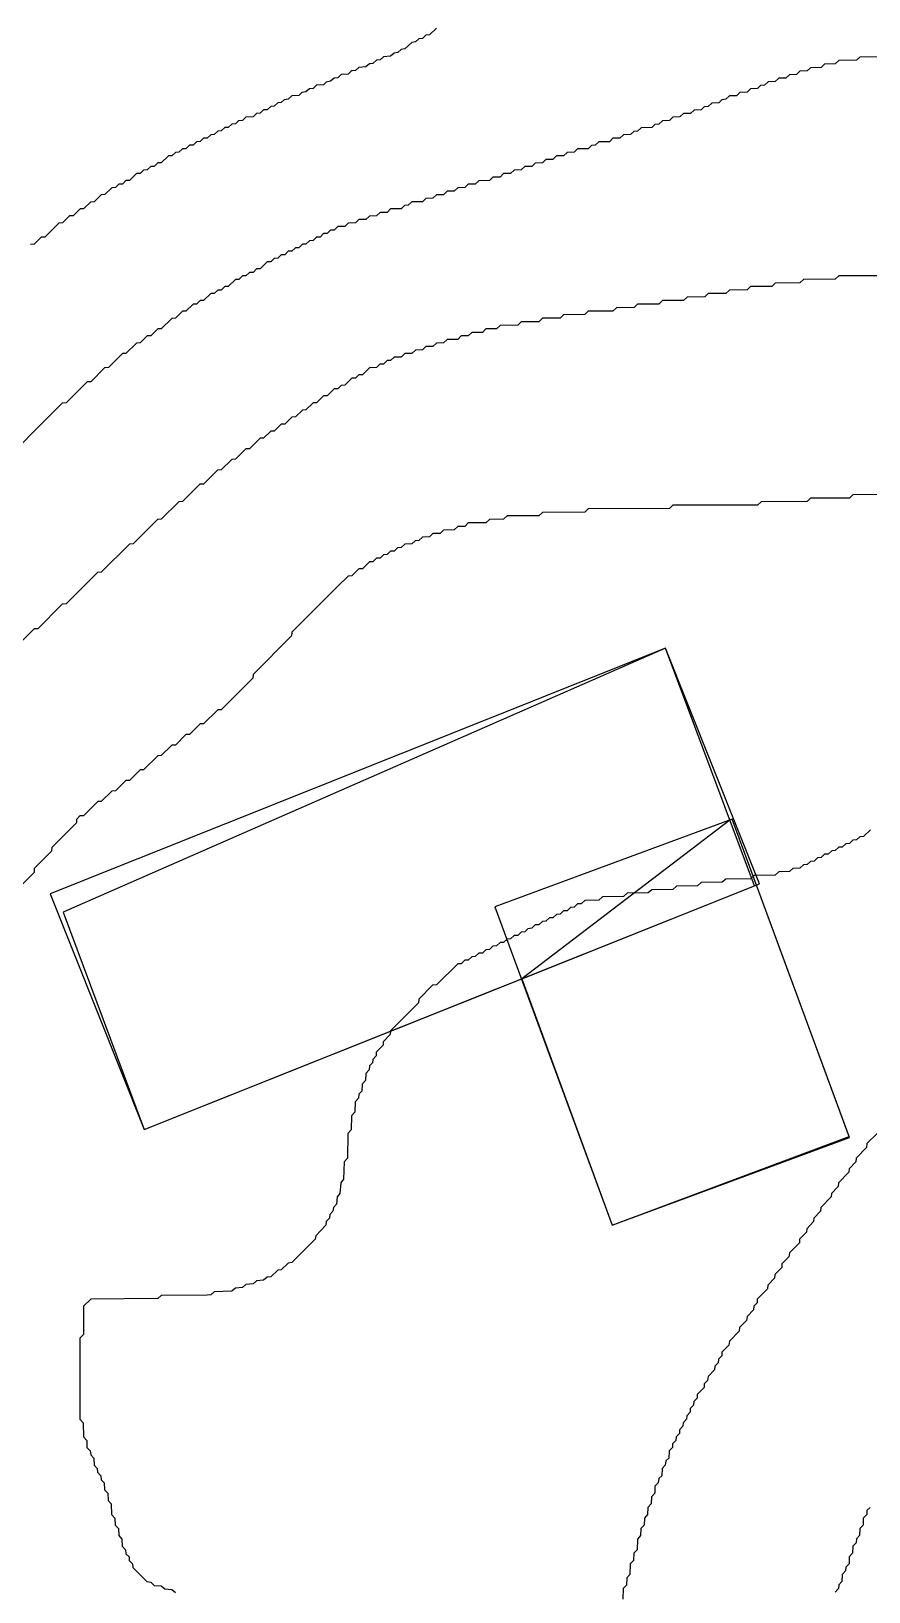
# Model space of a CAD drawing. Header units: millimetres. Extents: x 0 to 600000, y 0 to 540000.
# Drawn here: x 103910 to 163252, y 359148 to 469728 of the extents above; entities that cross this region are included whole.
import ezdxf

# ---------------------------------------------------------------- set-up
doc = ezdxf.new("R2010")
doc.units = ezdxf.units.MM
for name, color, linetype in [('BLDG_BOX_RASTER', 1, 'Continuous'), ('BLDG_FOOTPRINT_RASTER', 12, 'Continuous'), ('CONTOUR_48', 130, 'Continuous'), ('CONTOUR_49', 90, 'Continuous'), ('CONTOUR_50', 90, 'Continuous'), ('CONTOUR_51', 3, 'Continuous'), ('CONTOUR_52', 60, 'Continuous'), ('CONTOUR_53', 50, 'Continuous'), ('CONTOUR_54', 40, 'Continuous')]:
    doc.layers.add(name, color=color, linetype=linetype)

msp = doc.modelspace()

# ---------------------------------------------------------------- linework, layer by layer
at = {"layer": 'BLDG_BOX_RASTER'}
for points in [[(111919, 391907, 51602), (155514, 409314, 52026), (148850, 426004, 51358), (105255, 408597, 51057), (111919, 391907, 51602)], [(161881, 391333, 52935), (153562, 413884, 51846), (136753, 407684, 51884), (145071, 385133, 52563), (161881, 391333, 52935)]]:
    msp.add_polyline3d(points, close=True, dxfattribs=at)
at = {"layer": 'BLDG_FOOTPRINT_RASTER'}
for points in [[(155145, 409167, 52029), (148850, 426004, 51358), (106164, 407298, 51106), (111919, 391907, 51602), (138659, 402584, 52067), (155145, 409167, 52029)], [(138659, 402584, 52067), (145071, 385133, 52563), (161853, 391407, 52931), (153562, 413884, 51846), (153403, 413825, 51847), (138659, 402584, 52067)]]:
    msp.add_polyline3d(points, close=True, dxfattribs=at)
at = {"layer": 'CONTOUR_48'}
msp.add_polyline3d([(132625, 469937, 48000), (132125, 469483, 48000), (131875, 469438, 48000), (131625, 469221, 48000), (131375, 469183, 48000), (131125, 468964, 48000), (130875, 468928, 48000), (130375, 468473, 48000), (130125, 468433, 48000), (129875, 468216, 48000), (129625, 468180, 48000), (129375, 467967, 48000), (128875, 467919, 48000), (128625, 467699, 48000), (128375, 467671, 48000), (128125, 467450, 48000), (127875, 467422, 48000), (127625, 467203, 48000), (127125, 467163, 48000), (126875, 466940, 48000), (126625, 466916, 48000), (126556, 466875, 48000), (126375, 466694, 48000), (125875, 466659, 48000), (125625, 466432, 48000), (125375, 466411, 48000), (125125, 466183, 48000), (124814, 466125, 48000), (124625, 465936, 48000), (124125, 465904, 48000), (123875, 465675, 48000), (123625, 465656, 48000), (123375, 465426, 48000), (123072, 465375, 48000), (122875, 465178, 48000), (122375, 465151, 48000), (122125, 464918, 48000), (121832, 464875, 48000), (121625, 464668, 48000), (121375, 464652, 48000), (121125, 464418, 48000), (120875, 464401, 48000), (120625, 464167, 48000), (120375, 464151, 48000), (120125, 463916, 48000), (119875, 463901, 48000), (119625, 463668, 48000), (119125, 463645, 48000), (118875, 463410, 48000), (118590, 463375, 48000), (118375, 463160, 48000), (118125, 463146, 48000), (117875, 462909, 48000), (117625, 462896, 48000), (117375, 462658, 48000), (117125, 462645, 48000), (116875, 462407, 48000), (116625, 462394, 48000), (116375, 462156, 48000), (116125, 462144, 48000), (115875, 461905, 48000), (115625, 461893, 48000), (115375, 461654, 48000), (115125, 461643, 48000), (114875, 461403, 48000), (114625, 461392, 48000), (114375, 461152, 48000), (114125, 461141, 48000), (113875, 460900, 48000), (113625, 460890, 48000), (113125, 460403, 48000), (112875, 460391, 48000), (112625, 460150, 48000), (112375, 460140, 48000), (112125, 459899, 48000), (111875, 459889, 48000), (111625, 459647, 48000), (111375, 459638, 48000), (110875, 459149, 48000), (110625, 459139, 48000), (110375, 458897, 48000), (110125, 458888, 48000), (109875, 458645, 48000), (109625, 458637, 48000), (109125, 458146, 48000), (108875, 458137, 48000), (108375, 457645, 48000), (108109, 457625, 48000), (107625, 457145, 48000), (107375, 457136, 48000), (106875, 456644, 48000), (106625, 456636, 48000), (106125, 456143, 48000), (105875, 456135, 48000), (104875, 455143, 48000), (104625, 455135, 48000), (104125, 454642, 48000), (103863, 454625, 48000)], dxfattribs=at)
at = {"layer": 'CONTOUR_49'}
msp.add_polyline3d([(165125, 467920, 49000), (162625, 467897, 49000), (162375, 467670, 49000), (161125, 467644, 49000), (160875, 467414, 49000), (160125, 467394, 49000), (159875, 467163, 49000), (159125, 467143, 49000), (158875, 466910, 49000), (158375, 466893, 49000), (158125, 466659, 49000), (157625, 466643, 49000), (157375, 466409, 49000), (156875, 466393, 49000), (156625, 466158, 49000), (156125, 466142, 49000), (155875, 465905, 49000), (155591, 465875, 49000), (155375, 465659, 49000), (154875, 465642, 49000), (154625, 465407, 49000), (154125, 465391, 49000), (153875, 465155, 49000), (153375, 465140, 49000), (153125, 464902, 49000), (152845, 464875, 49000), (152625, 464655, 49000), (152125, 464640, 49000), (151875, 464402, 49000), (151595, 464375, 49000), (151375, 464155, 49000), (150875, 464140, 49000), (150625, 463904, 49000), (150125, 463890, 49000), (149875, 463652, 49000), (149375, 463639, 49000), (149125, 463402, 49000), (148625, 463389, 49000), (148375, 463150, 49000), (148097, 463125, 49000), (147875, 462903, 49000), (147125, 462887, 49000), (146875, 462648, 49000), (146599, 462625, 49000), (146375, 462401, 49000), (145875, 462388, 49000), (145625, 462150, 49000), (145125, 462138, 49000), (144875, 461900, 49000), (144125, 461886, 49000), (143875, 461646, 49000), (143600, 461625, 49000), (143375, 461400, 49000), (142625, 461386, 49000), (142375, 461147, 49000), (141875, 461136, 49000), (141625, 460896, 49000), (141125, 460886, 49000), (140875, 460646, 49000), (140375, 460636, 49000), (140125, 460396, 49000), (139625, 460386, 49000), (139375, 460146, 49000), (138875, 460136, 49000), (138625, 459895, 49000), (138125, 459886, 49000), (137875, 459645, 49000), (137375, 459636, 49000), (137125, 459395, 49000), (136625, 459386, 49000), (136375, 459145, 49000), (135625, 459134, 49000), (135375, 458893, 49000), (134875, 458885, 49000), (134625, 458643, 49000), (134125, 458635, 49000), (133875, 458393, 49000), (133375, 458385, 49000), (133125, 458143, 49000), (132625, 458135, 49000), (132375, 457893, 49000), (131875, 457885, 49000), (131625, 457643, 49000), (130875, 457633, 49000), (130625, 457391, 49000), (130356, 457375, 49000), (130125, 457144, 49000), (129375, 457133, 49000), (129125, 456891, 49000), (128625, 456884, 49000), (128375, 456641, 49000), (127875, 456634, 49000), (127625, 456391, 49000), (127125, 456383, 49000), (126875, 456141, 49000), (126375, 456133, 49000), (126125, 455890, 49000), (125625, 455883, 49000), (125375, 455639, 49000), (125125, 455634, 49000), (124875, 455389, 49000), (124625, 455384, 49000), (124375, 455140, 49000), (124125, 455134, 49000), (123875, 454890, 49000), (123625, 454884, 49000), (123375, 454640, 49000), (123125, 454634, 49000), (122875, 454390, 49000), (122625, 454384, 49000), (122375, 454140, 49000), (122125, 454134, 49000), (121875, 453890, 49000), (121625, 453884, 49000), (121375, 453640, 49000), (121125, 453634, 49000), (120875, 453390, 49000), (120625, 453384, 49000), (120125, 452892, 49000), (119875, 452885, 49000), (119625, 452641, 49000), (119375, 452635, 49000), (119125, 452390, 49000), (118875, 452384, 49000), (118625, 452140, 49000), (118375, 452134, 49000), (117875, 451642, 49000), (117625, 451635, 49000), (117375, 451390, 49000), (117125, 451384, 49000), (116875, 451140, 49000), (116625, 451134, 49000), (116125, 450641, 49000), (115875, 450635, 49000), (115625, 450390, 49000), (115375, 450384, 49000), (114875, 449891, 49000), (114625, 449884, 49000), (114125, 449391, 49000), (113863, 449375, 49000), (113125, 448642, 49000), (112875, 448635, 49000), (112375, 448141, 49000), (112125, 448134, 49000), (111625, 447641, 49000), (111375, 447634, 49000), (110625, 446891, 49000), (110375, 446884, 49000), (109375, 445891, 49000), (109113, 445875, 49000), (108125, 444891, 49000), (107863, 444875, 49000), (106375, 443391, 49000), (106114, 443375, 49000), (101125, 438386, 49000)], dxfattribs=at)
at = {"layer": 'CONTOUR_50'}
msp.add_polyline3d([(174625, 452388, 50000), (161125, 452386, 50000), (160875, 452149, 50000), (158625, 452136, 50000), (158375, 451898, 50000), (156625, 451886, 50000), (156375, 451648, 50000), (154875, 451636, 50000), (154625, 451397, 50000), (153375, 451386, 50000), (153125, 451147, 50000), (151875, 451135, 50000), (151625, 450897, 50000), (150375, 450885, 50000), (150125, 450647, 50000), (148625, 450635, 50000), (148375, 450396, 50000), (146875, 450385, 50000), (146625, 450146, 50000), (145375, 450135, 50000), (145125, 449896, 50000), (143375, 449884, 50000), (143125, 449644, 50000), (141625, 449634, 50000), (141375, 449394, 50000), (140125, 449384, 50000), (139875, 449143, 50000), (138625, 449133, 50000), (138375, 448893, 50000), (137125, 448883, 50000), (136875, 448641, 50000), (136125, 448633, 50000), (135875, 448391, 50000), (135125, 448383, 50000), (134875, 448141, 50000), (134375, 448134, 50000), (134125, 447892, 50000), (133375, 447883, 50000), (133125, 447640, 50000), (132625, 447633, 50000), (132375, 447391, 50000), (131875, 447383, 50000), (131625, 447141, 50000), (131125, 447133, 50000), (130875, 446890, 50000), (130375, 446883, 50000), (130125, 446640, 50000), (129625, 446633, 50000), (129375, 446389, 50000), (129125, 446384, 50000), (128875, 446139, 50000), (128610, 446125, 50000), (128375, 445890, 50000), (127875, 445882, 50000), (127375, 445390, 50000), (127125, 445384, 50000), (126875, 445139, 50000), (126625, 445134, 50000), (126125, 444641, 50000), (125875, 444635, 50000), (125625, 444390, 50000), (125375, 444384, 50000), (124875, 443891, 50000), (124625, 443884, 50000), (124125, 443391, 50000), (123875, 443385, 50000), (123375, 442892, 50000), (123125, 442885, 50000), (122625, 442392, 50000), (122375, 442385, 50000), (121875, 441892, 50000), (121611, 441875, 50000), (121125, 441392, 50000), (120875, 441385, 50000), (120375, 440892, 50000), (120125, 440885, 50000), (119375, 440142, 50000), (119125, 440135, 50000), (118375, 439392, 50000), (118112, 439375, 50000), (117375, 438642, 50000), (117112, 438625, 50000), (116125, 437643, 50000), (115862, 437625, 50000), (114625, 436393, 50000), (114362, 436375, 50000), (113125, 435143, 50000), (112862, 435125, 50000), (111125, 433393, 50000), (110862, 433375, 50000), (108875, 431393, 50000), (108613, 431375, 50000), (106375, 429142, 50000), (106113, 429125, 50000), (104375, 427391, 50000), (104114, 427375, 50000), (101875, 425135, 50000)], dxfattribs=at)
at = {"layer": 'CONTOUR_51'}
msp.add_polyline3d([(164625, 436901, 51000), (162125, 436887, 51000), (161875, 436652, 51000), (159125, 436637, 51000), (158875, 436402, 51000), (155625, 436387, 51000), (155375, 436152, 51000), (149375, 436137, 51000), (149125, 435900, 51000), (143375, 435886, 51000), (143125, 435648, 51000), (140125, 435635, 51000), (139875, 435397, 51000), (137625, 435384, 51000), (137375, 435145, 51000), (136375, 435135, 51000), (136125, 434895, 51000), (134875, 434884, 51000), (134625, 434643, 51000), (134125, 434635, 51000), (133875, 434394, 51000), (133125, 434384, 51000), (132875, 434142, 51000), (132375, 434134, 51000), (132125, 433892, 51000), (131625, 433884, 51000), (131375, 433641, 51000), (131107, 433625, 51000), (130875, 433393, 51000), (130375, 433384, 51000), (130125, 433141, 51000), (129859, 433125, 51000), (129625, 432891, 51000), (129375, 432885, 51000), (129125, 432641, 51000), (128875, 432635, 51000), (128625, 432391, 51000), (128375, 432385, 51000), (128125, 432140, 51000), (127875, 432134, 51000), (127375, 431642, 51000), (127125, 431635, 51000), (126625, 431141, 51000), (126363, 431125, 51000), (125611, 430375, 51000), (122375, 427140, 51000), (122354, 426875, 51000), (119625, 424141, 51000), (119602, 423875, 51000), (117375, 421649, 51000), (117125, 421639, 51000), (116125, 420648, 51000), (115875, 420638, 51000), (115125, 419897, 51000), (114875, 419888, 51000), (114125, 419147, 51000), (113875, 419137, 51000), (113125, 418396, 51000), (112875, 418387, 51000), (111875, 417396, 51000), (111625, 417387, 51000), (110875, 416645, 51000), (110625, 416637, 51000), (109875, 415895, 51000), (109625, 415886, 51000), (108875, 415144, 51000), (108625, 415135, 51000), (107625, 414142, 51000), (107363, 414125, 51000), (107115, 413875, 51000), (107108, 413625, 51000), (105375, 411888, 51000), (105357, 411625, 51000), (104125, 410388, 51000), (104107, 410125, 51000), (102375, 408387, 51000)], dxfattribs=at)
at = {"layer": 'CONTOUR_52'}
msp.add_polyline3d([(163375, 413149, 52000), (162875, 412671, 52000), (162625, 412653, 52000), (162375, 412419, 52000), (162125, 412402, 52000), (161875, 412169, 52000), (161625, 412152, 52000), (161375, 411920, 52000), (161125, 411903, 52000), (160875, 411671, 52000), (160625, 411653, 52000), (160375, 411421, 52000), (160125, 411404, 52000), (159875, 411173, 52000), (159625, 411155, 52000), (159375, 410924, 52000), (159125, 410906, 52000), (158875, 410677, 52000), (158625, 410658, 52000), (158375, 410433, 52000), (157875, 410405, 52000), (157625, 410183, 52000), (156875, 410153, 52000), (156625, 409932, 52000), (155125, 409899, 52000), (154875, 409677, 52000), (153125, 409647, 52000), (152875, 409423, 52000), (151375, 409397, 52000), (151125, 409171, 52000), (149625, 409146, 52000), (149375, 408919, 52000), (147875, 408895, 52000), (147625, 408667, 52000), (146125, 408644, 52000), (145875, 408415, 52000), (144375, 408392, 52000), (144125, 408160, 52000), (143125, 408141, 52000), (142875, 407904, 52000), (142625, 407894, 52000), (142375, 407657, 52000), (142125, 407645, 52000), (141875, 407408, 52000), (141625, 407395, 52000), (141375, 407158, 52000), (141125, 407146, 52000), (140875, 406909, 52000), (140625, 406896, 52000), (140375, 406659, 52000), (140125, 406646, 52000), (139875, 406409, 52000), (139625, 406396, 52000), (139375, 406160, 52000), (139090, 406125, 52000), (138875, 405910, 52000), (138625, 405896, 52000), (138375, 405659, 52000), (138125, 405646, 52000), (137875, 405409, 52000), (137625, 405396, 52000), (137375, 405159, 52000), (137125, 405146, 52000), (136875, 404909, 52000), (136625, 404896, 52000), (136375, 404658, 52000), (136125, 404645, 52000), (135875, 404408, 52000), (135625, 404395, 52000), (135375, 404157, 52000), (135125, 404144, 52000), (134875, 403906, 52000), (134625, 403894, 52000), (134375, 403653, 52000), (134125, 403642, 52000), (132625, 402159, 52000), (132351, 402125, 52000), (131375, 401150, 52000), (131340, 400875, 52000), (129375, 398900, 52000), (129342, 398625, 52000), (128855, 398125, 52000), (128841, 397875, 52000), (128356, 397375, 52000), (128343, 397125, 52000), (128105, 396875, 52000), (128092, 396625, 52000), (127875, 396408, 52000), (127842, 396125, 52000), (127606, 395875, 52000), (127587, 395375, 52000), (127354, 395125, 52000), (127333, 394625, 52000), (127125, 394417, 52000), (127088, 394125, 52000), (126855, 393875, 52000), (126831, 393125, 52000), (126603, 392875, 52000), (126575, 391875, 52000), (126350, 391625, 52000), (126309, 389875, 52000), (126093, 389625, 52000), (126046, 388375, 52000), (125835, 388125, 52000), (125787, 387375, 52000), (125578, 387125, 52000), (125531, 386625, 52000), (125320, 386375, 52000), (125286, 386125, 52000), (125069, 385875, 52000), (125033, 385625, 52000), (124815, 385375, 52000), (124772, 385125, 52000), (124068, 384375, 52000), (124024, 384125, 52000), (122375, 382478, 52000), (122125, 382433, 52000), (121625, 381971, 52000), (121375, 381931, 52000), (120875, 381475, 52000), (120625, 381434, 52000), (120375, 381223, 52000), (119875, 381172, 52000), (119625, 380961, 52000), (119125, 380919, 52000), (118875, 380706, 52000), (118375, 380668, 52000), (118125, 380457, 52000), (116875, 380409, 52000), (116625, 380194, 52000), (116375, 380174, 52000), (113125, 380146, 52000), (112875, 379919, 52000), (108125, 379882, 52000), (107618, 379375, 52000), (107603, 377375, 52000), (107365, 377125, 52000), (107362, 371375, 52000), (107598, 371125, 52000), (107612, 370125, 52000), (107848, 369875, 52000), (107860, 369375, 52000), (108097, 369125, 52000), (108125, 368842, 52000), (108342, 368625, 52000), (108358, 368125, 52000), (108594, 367875, 52000), (108605, 367625, 52000), (108841, 367375, 52000), (108875, 367086, 52000), (109086, 366875, 52000), (109105, 366375, 52000), (109337, 366125, 52000), (109354, 365625, 52000), (109585, 365375, 52000), (109606, 364625, 52000), (109838, 364375, 52000), (109855, 363875, 52000), (110088, 363625, 52000), (110106, 363125, 52000), (110339, 362875, 52000), (110356, 362375, 52000), (110592, 362125, 52000), (110625, 361841, 52000), (110841, 361625, 52000), (110854, 361375, 52000), (111092, 361125, 52000), (111105, 360875, 52000), (112096, 359875, 52000), (112375, 359837, 52000), (112625, 359601, 52000), (113125, 359574, 52000), (113375, 359346, 52000), (113875, 359316, 52000), (114125, 359093, 52000)], dxfattribs=at)
at = {"layer": 'CONTOUR_53'}
msp.add_polyline3d([(163841, 391625, 53000), (163125, 390901, 53000), (163090, 390625, 53000), (162355, 389875, 53000), (162339, 389625, 53000), (161853, 389125, 53000), (161837, 388875, 53000), (161103, 388125, 53000), (161087, 387875, 53000), (160602, 387375, 53000), (160585, 387125, 53000), (159853, 386375, 53000), (159836, 386125, 53000), (159352, 385625, 53000), (159335, 385375, 53000), (158851, 384875, 53000), (158833, 384625, 53000), (158350, 384125, 53000), (158332, 383875, 53000), (157625, 383157, 53000), (157584, 382875, 53000), (157100, 382375, 53000), (157083, 382125, 53000), (156600, 381625, 53000), (156582, 381375, 53000), (156100, 380875, 53000), (156081, 380625, 53000), (155352, 379875, 53000), (155336, 379625, 53000), (155099, 379375, 53000), (155080, 379125, 53000), (154625, 378661, 53000), (154581, 378375, 53000), (154099, 377875, 53000), (154080, 377625, 53000), (153375, 376907, 53000), (153334, 376625, 53000), (152852, 376125, 53000), (152837, 375875, 53000), (152600, 375625, 53000), (152585, 375375, 53000), (152349, 375125, 53000), (152331, 374875, 53000), (151875, 374409, 53000), (151836, 374125, 53000), (151599, 373875, 53000), (151582, 373625, 53000), (151102, 373125, 53000), (151087, 372875, 53000), (150851, 372625, 53000), (150836, 372375, 53000), (150601, 372125, 53000), (150586, 371875, 53000), (150351, 371625, 53000), (150336, 371375, 53000), (150101, 371125, 53000), (150086, 370875, 53000), (149851, 370625, 53000), (149836, 370375, 53000), (149601, 370125, 53000), (149587, 369875, 53000), (149352, 369625, 53000), (149338, 369375, 53000), (149104, 369125, 53000), (149083, 368625, 53000), (148875, 368417, 53000), (148837, 368125, 53000), (148604, 367875, 53000), (148583, 367375, 53000), (148375, 367167, 53000), (148338, 366875, 53000), (148104, 366625, 53000), (148085, 366125, 53000), (147854, 365875, 53000), (147834, 365375, 53000), (147603, 365125, 53000), (147584, 364625, 53000), (147353, 364375, 53000), (147334, 363875, 53000), (147104, 363625, 53000), (147085, 363125, 53000), (146855, 362875, 53000), (146832, 362125, 53000), (146603, 361875, 53000), (146585, 361375, 53000), (146355, 361125, 53000), (146333, 360375, 53000), (146103, 360125, 53000), (146085, 359625, 53000), (145855, 359375, 53000), (145833, 358625, 53000)], dxfattribs=at)
at = {"layer": 'CONTOUR_54'}
msp.add_polyline3d([(163351, 365125, 54000), (163125, 364899, 54000), (163104, 364625, 54000), (162863, 364375, 54000), (162852, 363875, 54000), (162613, 363625, 54000), (162601, 363125, 54000), (162375, 362899, 54000), (162353, 362625, 54000), (162113, 362375, 54000), (162102, 361875, 54000), (161862, 361625, 54000), (161851, 361125, 54000), (161625, 360899, 54000), (161603, 360625, 54000), (161363, 360375, 54000), (161351, 359875, 54000), (161125, 359649, 54000), (161104, 359375, 54000), (160863, 359125, 54000)], dxfattribs=at)

doc.saveas('drawing.dxf')
